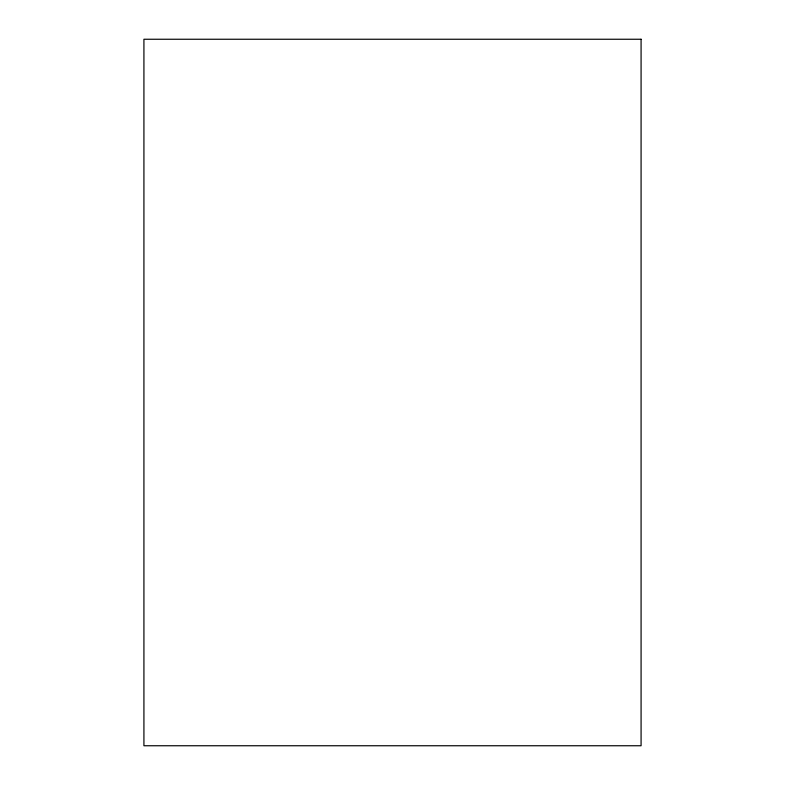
<?xml version="1.0" encoding="UTF-8"?>
<svg xmlns="http://www.w3.org/2000/svg" width="785" height="785" viewBox="0 0 785 785"><rect width="100%" height="100%" fill="white"/><g stroke="black" fill="none" stroke-linecap="round" stroke-linejoin="round"><path stroke-width="1.18" d="M641.08 39.25L143.92 39.25L143.92 745.75L641.08 745.75L641.08 39.25"/></g></svg>
